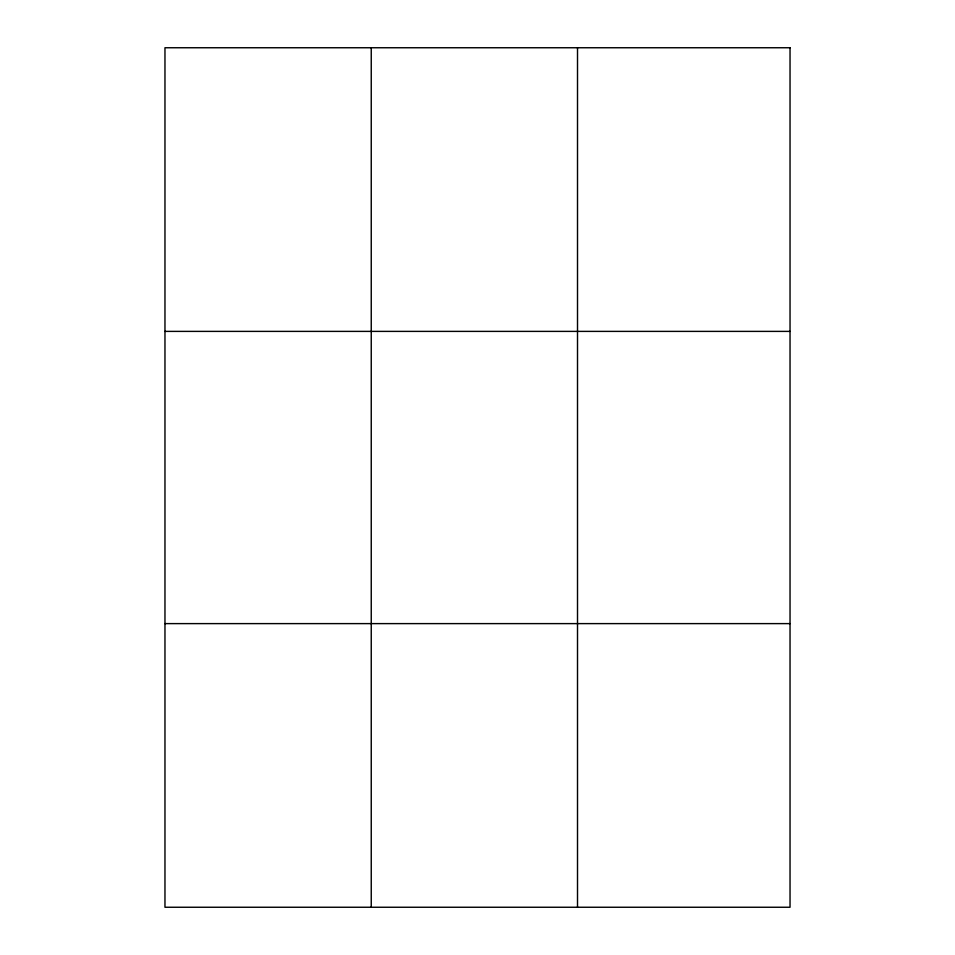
<?xml version="1.0" encoding="UTF-8"?>
<svg xmlns="http://www.w3.org/2000/svg" width="955" height="955" viewBox="0 0 955 955"><rect width="100%" height="100%" fill="white"/><g stroke="black" fill="none" stroke-linecap="round" stroke-linejoin="round"><path stroke-width="1.43" d="M371.244 47.75L371.244 907.25M577.512 47.75L577.512 907.25M164.964 331.385L790.036 331.385M164.964 623.615L790.036 623.615M790.036 47.75L790.036 907.25L164.964 907.25L164.964 47.75L790.036 47.75"/></g></svg>
